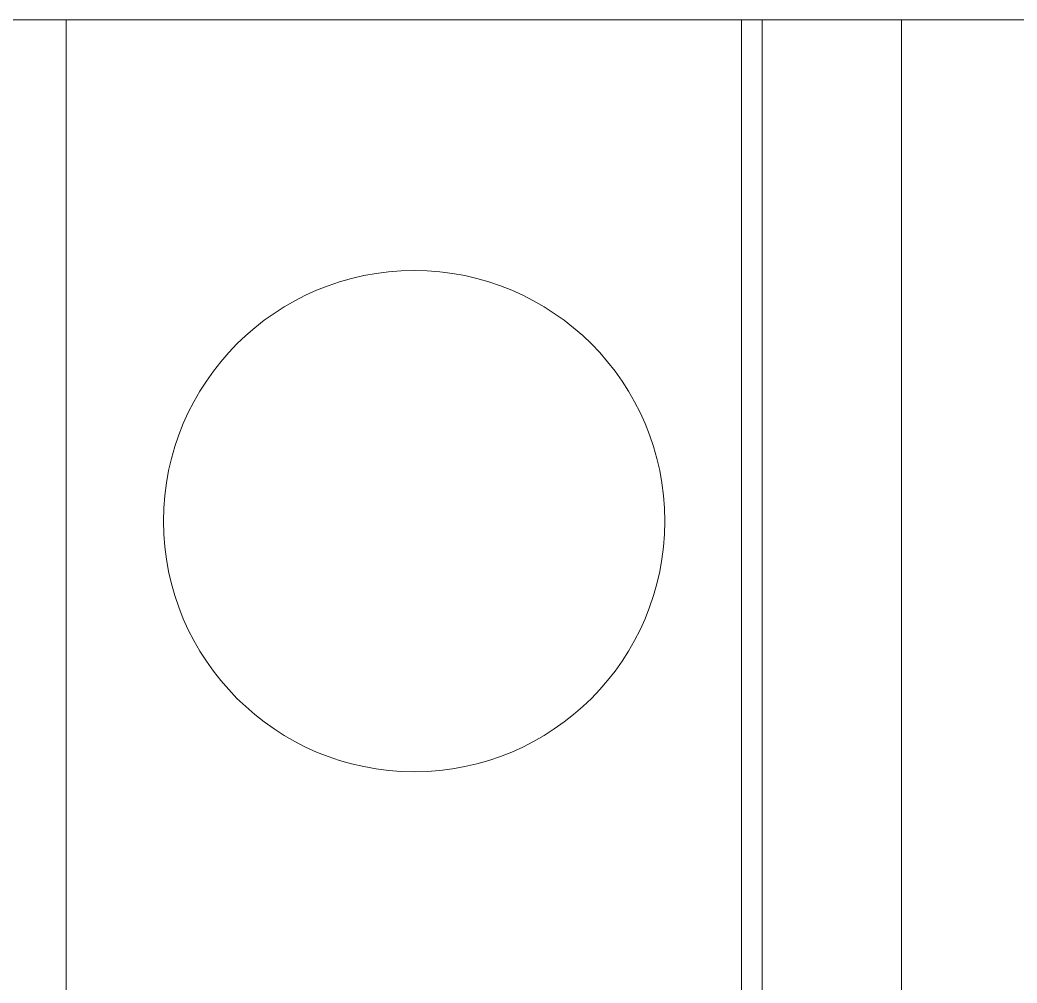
# Model space of a CAD drawing. Header units: inches. Extents: x 19712 to 27543, y -26063 to -18659.
# Drawn here: x 25475.73 to 25511.54, y -22458.22 to -22423.63 of the extents above; entities that cross this region are included whole.
import ezdxf

# ---------------------------------------------------------------- set-up
doc = ezdxf.new("R2010")
doc.units = ezdxf.units.IN
doc.header["$MEASUREMENT"] = 0
doc.layers.add('A-WALL', color=113, linetype='Continuous', lineweight=9)
doc.layers.add('I-FURN', color=30, linetype='Continuous', lineweight=9)

# ---------------------------------------------------------------- blocks, each defined once
blk = doc.blocks.new('Vanity Counter _ - Phase 11')
at = {"layer": 'I-FURN', "color": 7}
for p, q in [((25477.39, -22423.631), (25477.39, -22519.303)), ((25501.64, -22423.631), (25501.64, -22519.303))]:
    blk.add_line(p, q, dxfattribs=at)
for start, end in [(90, 270), (270, 90)]:
    blk.add_arc((25489.89, -22441.631), 9, start, end, dxfattribs=at)
blk = doc.blocks.new('Locker Rooms_Ryan_ifc-1-Site Plan - Phase 1')
at = {"layer": 'A-WALL', "color": 7}
for p, q in [((25445.927, -22423.631), (25582.854, -22423.631)), ((25502.39, -22423.631), (25502.39, -22531.302)), ((25507.39, -22423.631), (25502.39, -22423.631)), ((25507.39, -22787.328), (25507.39, -22423.631))]:
    blk.add_line(p, q, dxfattribs=at)
at = {"lineweight": 9}
blk.add_blockref('Vanity Counter _ - Phase 11', (0, 0), dxfattribs=at)

msp = doc.modelspace()

# ---------------------------------------------------------------- block references
at = {"lineweight": 5}
msp.add_blockref('Locker Rooms_Ryan_ifc-1-Site Plan - Phase 1', (0, 0), dxfattribs=at)

doc.saveas('drawing.dxf')
